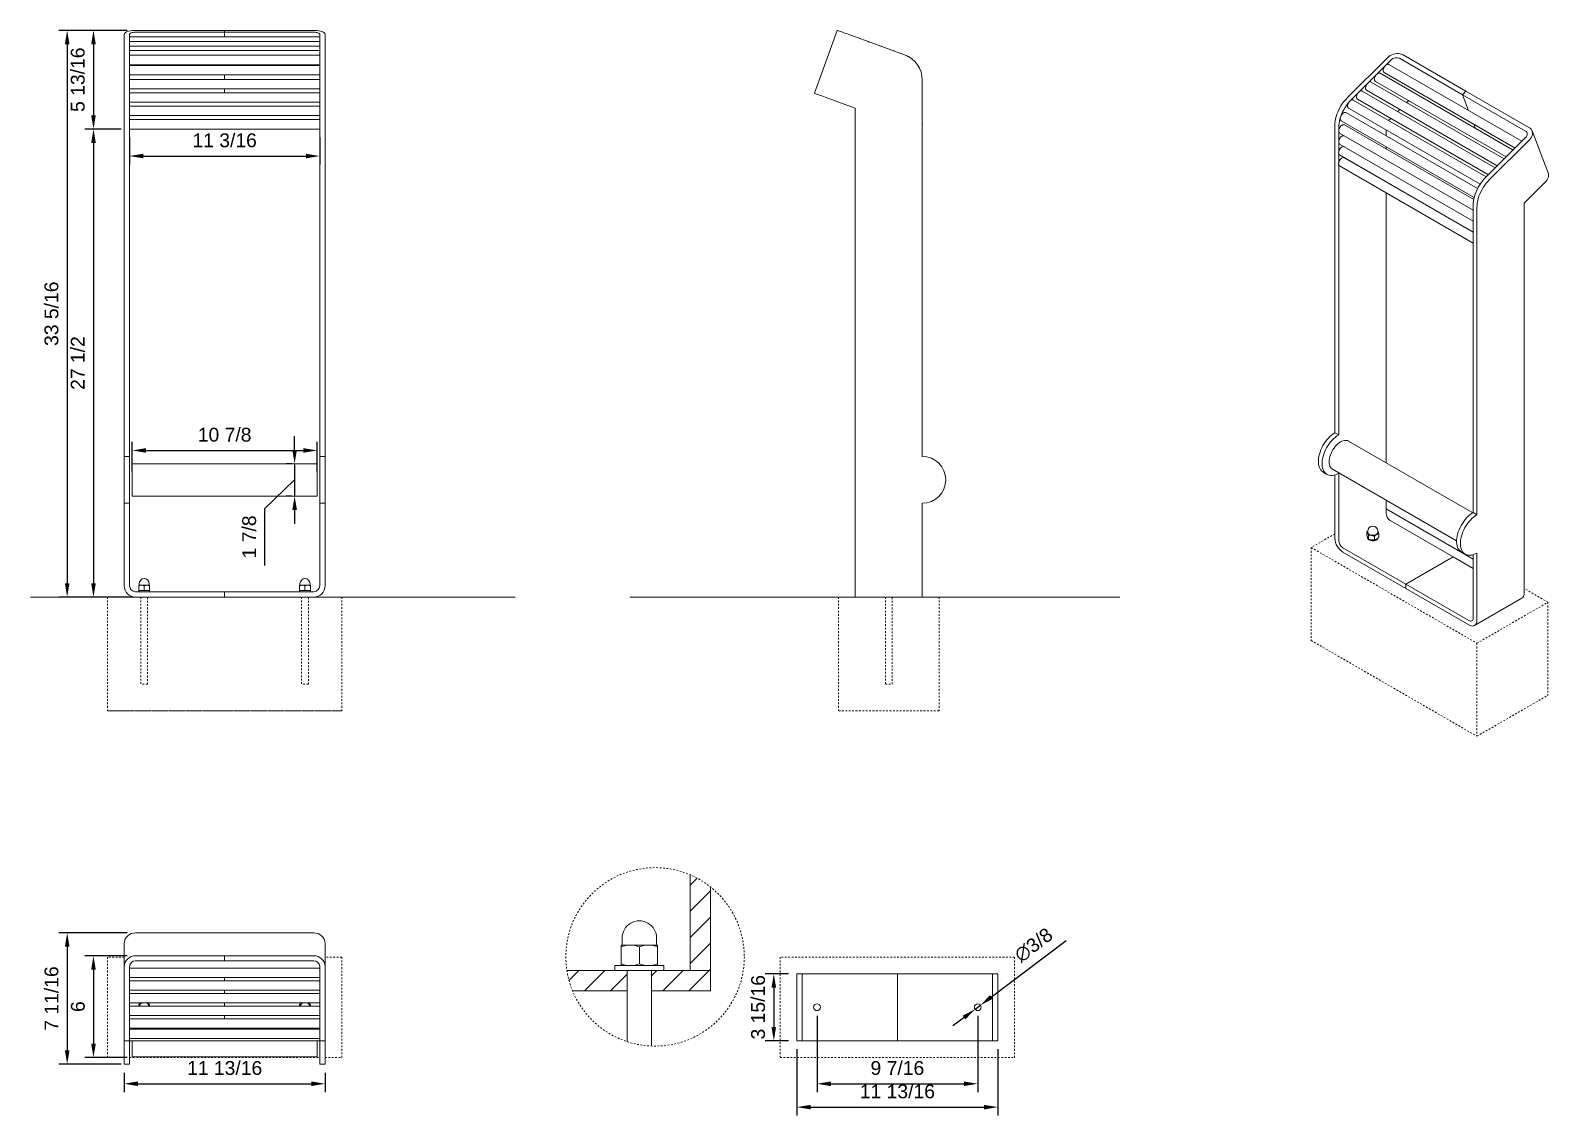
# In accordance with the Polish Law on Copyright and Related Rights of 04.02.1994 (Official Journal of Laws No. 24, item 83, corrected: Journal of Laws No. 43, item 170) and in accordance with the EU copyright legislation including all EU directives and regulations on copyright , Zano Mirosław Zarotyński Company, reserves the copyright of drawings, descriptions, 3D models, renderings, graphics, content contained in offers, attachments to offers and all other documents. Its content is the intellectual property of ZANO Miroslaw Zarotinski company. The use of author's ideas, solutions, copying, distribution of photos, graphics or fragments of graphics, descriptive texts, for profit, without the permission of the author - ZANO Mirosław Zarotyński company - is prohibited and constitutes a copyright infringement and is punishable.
# Model space of a CAD drawing. Header units: inches. Extents: x -0.6 to 88.7, y -1.9 to 61.9.
import ezdxf

# ---------------------------------------------------------------- set-up
doc = ezdxf.new("R2010")
doc.units = ezdxf.units.IN
doc.linetypes.add('HIDDEN', pattern=[1.905, 1.27, -0.635])
for name, color, linetype, lineweight in [('ZANO_R', 7, 'Continuous', 0), ('ZANO_R_przerywana', 250, 'HIDDEN', 0), ('ZANO_W', 1, 'Continuous', 0)]:
    doc.layers.add(name, color=color, linetype=linetype, lineweight=lineweight)
doc.styles.get("Standard").update_dxf_attribs({"font": 'arial.ttf'})
doc.dimstyles.new('amerykanie', dxfattribs={"dimtxt": 50, "dimasz": 50, "dimexe": 0.5, "dimexo": 0.5, "dimgap": 1, "dimtad": 1, "dimdec": 0, "dimzin": 0, "dimlunit": 5, "dimtxsty": 'Standard', "dimcen": 0.09, "dimclrd": 1, "dimclre": 1, "dimclrt": 1, "dimazin": 0, "dimtfac": 1, "dimtdec": 0, "dimtmove": 0, "dimatfit": 3, "dimfxl": 1, "dimtzin": 0, "dimarcsym": 1})

# ---------------------------------------------------------------- blocks, each defined once
blk = doc.blocks.new('*D362')
at = {"layer": 'ZANO_W', "color": 1, "lineweight": -2}
for p, q in [((5.098, 61.906), (2.623, 61.906)), ((3.123, 61.094), (3.123, 56.921)), ((4.743, 56.108), (2.623, 56.108))]:
    blk.add_line(p, q, dxfattribs=at)
at = {"layer": 'ZANO_W', "color": 1}
for points in [[(3.258, 61.094), (2.987, 61.094), (3.123, 61.906)], [(2.987, 56.921), (3.258, 56.921), (3.123, 56.108)]]:
    blk.add_solid(points, dxfattribs=at)
at = {"layer": 'ZANO_W', "color": 1, "insert": (2.202, 59.007), "char_height": 0.8125, "attachment_point": 5, "rotation": 90}
blk.add_mtext('5 13/16', dxfattribs=at)
blk = doc.blocks.new('*D363')
at = {"layer": 'ZANO_W', "color": 1, "lineweight": -2}
for p, q in [((4.743, 56.108), (2.623, 56.108)), ((3.123, 55.296), (3.123, 29.412)), ((5.412, 28.599), (2.623, 28.599))]:
    blk.add_line(p, q, dxfattribs=at)
at = {"layer": 'ZANO_W', "color": 1}
for points in [[(3.258, 55.296), (2.987, 55.296), (3.123, 56.108)], [(2.987, 29.412), (3.258, 29.412), (3.123, 28.599)]]:
    blk.add_solid(points, dxfattribs=at)
at = {"layer": 'ZANO_W', "color": 1, "insert": (2.203, 42.354), "char_height": 0.8125, "attachment_point": 5, "rotation": 90}
blk.add_mtext('27 1/2', dxfattribs=at)
blk = doc.blocks.new('*D364')
at = {"layer": 'ZANO_W', "color": 1, "lineweight": -2}
for p, q in [((5.098, 61.906), (1.077, 61.906)), ((1.577, 61.094), (1.577, 29.412)), ((5.019, 28.599), (1.077, 28.599))]:
    blk.add_line(p, q, dxfattribs=at)
at = {"layer": 'ZANO_W', "color": 1}
for points in [[(1.712, 61.094), (1.441, 61.094), (1.577, 61.906)], [(1.441, 29.412), (1.712, 29.412), (1.577, 28.599)]]:
    blk.add_solid(points, dxfattribs=at)
at = {"layer": 'ZANO_W', "color": 1, "insert": (0.656, 45.253), "char_height": 0.8125, "attachment_point": 5, "rotation": 90}
blk.add_mtext('33 5/16', dxfattribs=at)
blk = doc.blocks.new('*D365')
at = {"layer": 'ZANO_W', "color": 1, "lineweight": -2}
for p, q in [((5.098, 7.518), (2.623, 7.518)), ((3.123, 6.706), (3.123, 2.353)), ((5.098, 1.54), (2.623, 1.54))]:
    blk.add_line(p, q, dxfattribs=at)
at = {"layer": 'ZANO_W', "color": 1}
for points in [[(3.258, 6.706), (2.987, 6.706), (3.123, 7.518)], [(2.987, 2.353), (3.258, 2.353), (3.123, 1.54)]]:
    blk.add_solid(points, dxfattribs=at)
at = {"layer": 'ZANO_W', "color": 1, "insert": (2.208, 4.529), "char_height": 0.812, "attachment_point": 5, "rotation": 90}
blk.add_mtext('6', dxfattribs=at)
blk = doc.blocks.new('*D366')
at = {"layer": 'ZANO_W', "color": 1, "lineweight": -2}
for p, q in [((5.098, 8.865), (1.077, 8.865)), ((1.577, 8.052), (1.577, 1.959)), ((4.743, 1.146), (1.077, 1.146))]:
    blk.add_line(p, q, dxfattribs=at)
at = {"layer": 'ZANO_W', "color": 1}
for points in [[(1.712, 8.052), (1.441, 8.052), (1.577, 8.865)], [(1.441, 1.959), (1.712, 1.959), (1.577, 1.146)]]:
    blk.add_solid(points, dxfattribs=at)
at = {"layer": 'ZANO_W', "color": 1, "insert": (0.657, 5.006), "char_height": 0.8125, "attachment_point": 5, "rotation": 90}
blk.add_mtext('7 11/16', dxfattribs=at)
blk = doc.blocks.new('*D367')
at = {"layer": 'ZANO_W', "color": 1, "lineweight": -2}
for p, q in [((4.928, 0.646), (4.928, -0.504)), ((16.737, 0.646), (16.737, -0.504)), ((5.741, -0.004), (15.924, -0.004))]:
    blk.add_line(p, q, dxfattribs=at)
at = {"layer": 'ZANO_W', "color": 1}
for points in [[(5.741, 0.132), (5.741, -0.139), (4.928, -0.004)], [(15.924, -0.139), (15.924, 0.132), (16.737, -0.004)]]:
    blk.add_solid(points, dxfattribs=at)
at = {"layer": 'ZANO_W', "color": 1, "insert": (10.833, 0.917), "char_height": 0.8125, "attachment_point": 5}
blk.add_mtext('11 13/16', dxfattribs=at)
blk = doc.blocks.new('*D368')
at = {"layer": 'ZANO_W', "color": 1, "lineweight": -2}
for p, q in [((45.653, 3.992), (45.653, -0.504)), ((55.1, 3.992), (55.1, -0.504)), ((46.466, -0.004), (54.287, -0.004))]:
    blk.add_line(p, q, dxfattribs=at)
at = {"layer": 'ZANO_W', "color": 1}
for points in [[(46.466, 0.132), (46.466, -0.139), (45.653, -0.004)], [(54.287, -0.139), (54.287, 0.132), (55.1, -0.004)]]:
    blk.add_solid(points, dxfattribs=at)
at = {"layer": 'ZANO_W', "color": 1, "insert": (50.377, 0.917), "char_height": 0.8125, "attachment_point": 5}
blk.add_mtext('9 7/16', dxfattribs=at)
blk = doc.blocks.new('*D369')
at = {"layer": 'ZANO_W', "color": 1, "lineweight": -2}
for p, q in [((44.472, 2.024), (44.472, -1.877)), ((56.281, 2.024), (56.281, -1.877)), ((45.285, -1.377), (55.468, -1.377))]:
    blk.add_line(p, q, dxfattribs=at)
at = {"layer": 'ZANO_W', "color": 1}
for points in [[(45.285, -1.241), (45.285, -1.512), (44.472, -1.377)], [(55.468, -1.512), (55.468, -1.241), (56.281, -1.377)]]:
    blk.add_solid(points, dxfattribs=at)
at = {"layer": 'ZANO_W', "color": 1, "insert": (50.377, -0.456), "char_height": 0.8125, "attachment_point": 5}
blk.add_mtext('11 13/16', dxfattribs=at)
blk = doc.blocks.new('*D370')
at = {"layer": 'ZANO_W', "color": 1, "lineweight": -2}
for p, q in [((43.972, 6.46), (42.613, 6.46)), ((43.113, 5.648), (43.113, 3.337)), ((43.972, 2.524), (42.613, 2.524))]:
    blk.add_line(p, q, dxfattribs=at)
at = {"layer": 'ZANO_W', "color": 1}
for points in [[(43.248, 5.648), (42.978, 5.648), (43.113, 6.46)], [(42.978, 3.337), (43.248, 3.337), (43.113, 2.524)]]:
    blk.add_solid(points, dxfattribs=at)
at = {"layer": 'ZANO_W', "color": 1, "insert": (42.193, 4.492), "char_height": 0.8125, "attachment_point": 5, "rotation": 90}
blk.add_mtext('3 15/16', dxfattribs=at)
blk = doc.blocks.new('*D371')
at = {"layer": 'ZANO_W', "color": 1, "lineweight": -2}
for p, q in [((55.906, 5.1), (60.298, 8.41)), ((54.943, 4.374), (55.257, 4.611)), ((54.294, 3.885), (53.645, 3.396))]:
    blk.add_line(p, q, dxfattribs=at)
at = {"layer": 'ZANO_W', "color": 1}
for points in [[(55.824, 5.208), (55.987, 4.992), (55.257, 4.611)], [(54.375, 3.777), (54.212, 3.993), (54.943, 4.374)]]:
    blk.add_solid(points, dxfattribs=at)
at = {"layer": 'ZANO_W', "color": 1, "insert": (58.39, 8.146), "char_height": 0.8125, "attachment_point": 5, "rotation": 37.00402}
blk.add_mtext('∅3/8', dxfattribs=at)
blk = doc.blocks.new('*D372')
at = {"layer": 'ZANO_W', "color": 1, "lineweight": -2}
for p, q in [((5.243, 55.608), (5.243, 54.02)), ((16.422, 55.608), (16.422, 54.02)), ((6.056, 54.52), (15.61, 54.52))]:
    blk.add_line(p, q, dxfattribs=at)
at = {"layer": 'ZANO_W', "color": 1}
for points in [[(6.056, 54.656), (6.056, 54.385), (5.243, 54.52)], [(15.61, 54.385), (15.61, 54.656), (16.422, 54.52)]]:
    blk.add_solid(points, dxfattribs=at)
at = {"layer": 'ZANO_W', "color": 1, "insert": (10.833, 55.441), "char_height": 0.8125, "attachment_point": 5}
blk.add_mtext('11 3/16', dxfattribs=at)
blk = doc.blocks.new('*D373')
at = {"layer": 'ZANO_W', "color": 1, "lineweight": -2}
for p, q in [((5.401, 35.988), (5.401, 37.718)), ((16.265, 35.988), (16.265, 37.718)), ((6.213, 37.218), (15.452, 37.218))]:
    blk.add_line(p, q, dxfattribs=at)
at = {"layer": 'ZANO_W', "color": 1}
for points in [[(6.213, 37.353), (6.213, 37.083), (5.401, 37.218)], [(15.452, 37.083), (15.452, 37.353), (16.265, 37.218)]]:
    blk.add_solid(points, dxfattribs=at)
at = {"layer": 'ZANO_W', "color": 1, "insert": (10.833, 38.138), "char_height": 0.8125, "attachment_point": 5}
blk.add_mtext('10 7/8', dxfattribs=at)
blk = doc.blocks.new('*D374')
at = {"layer": 'ZANO_W', "color": 1, "lineweight": -2}
for p, q in [((14.946, 37.251), (14.946, 38.063)), ((14.766, 36.438), (14.446, 36.438)), ((14.946, 36.438), (14.946, 34.537)), ((13.2, 33.811), (14.946, 35.488)), ((14.766, 34.537), (14.446, 34.537)), ((13.2, 30.46), (13.2, 33.811)), ((14.946, 33.724), (14.946, 32.912))]:
    blk.add_line(p, q, dxfattribs=at)
at = {"layer": 'ZANO_W', "color": 1}
for points in [[(14.811, 37.251), (15.082, 37.251), (14.946, 36.438)], [(15.082, 33.724), (14.811, 33.724), (14.946, 34.537)]]:
    blk.add_solid(points, dxfattribs=at)
at = {"layer": 'ZANO_W', "color": 1, "insert": (12.279, 32.136), "char_height": 0.8125, "attachment_point": 5, "rotation": 90}
blk.add_mtext('1 7/8', dxfattribs=at)

msp = doc.modelspace()

# ---------------------------------------------------------------- linework, layer by layer
at = {"layer": 'ZANO_R'}
for p, q in [((4.92845, 61.67749), (4.92845, 60.4657)), ((5.24334, 61.67749), (5.24334, 61.24507)), ((5.5976, 61.90635), (10.83271, 61.90635)), ((5.5976, 61.79865), (10.83271, 61.79865)), ((10.83271, 61.90635), (10.83271, 61.79865)), ((16.06781, 61.90635), (10.83271, 61.90635)), ((10.83271, 61.79865), (10.83271, 61.52072)), ((16.06781, 61.79865), (10.83271, 61.79865)), ((16.42207, 61.67749), (16.42207, 61.24507)), ((16.73696, 61.67749), (16.73696, 60.4657)), ((46.84684, 61.90635), (45.50058, 58.20756)), ((47.47563, 61.67749), (50.805, 60.4657)), ((16.42207, 61.52072), (5.24334, 61.52072)), ((16.42207, 61.25299), (5.24334, 61.25299)), ((5.24334, 61.22464), (5.24334, 61.24507)), ((5.24334, 61.22464), (5.24334, 60.98003)), ((16.42207, 60.98527), (5.24334, 60.98527)), ((5.24334, 60.95282), (5.24334, 60.98003)), ((5.24334, 60.95118), (5.24334, 60.71399)), ((16.42207, 60.71755), (5.24334, 60.71755)), ((5.24334, 60.67872), (5.24334, 60.71399)), ((16.42207, 61.22464), (16.42207, 61.24507)), ((16.42207, 61.22464), (16.42207, 60.98003)), ((16.42207, 60.95282), (16.42207, 60.98003)), ((16.42207, 60.95118), (16.42207, 60.71399)), ((16.42207, 60.67872), (16.42207, 60.71399)), ((4.92845, 58.98618), (4.92845, 60.4657)), ((5.24334, 60.67872), (5.24334, 60.4657)), ((5.24334, 60.4657), (5.24334, 60.43337)), ((16.42207, 60.43974), (5.24334, 60.43974)), ((5.24334, 60.37957), (5.24334, 60.43421)), ((5.24334, 60.37957), (5.24334, 59.72445)), ((5.24334, 59.88868), (16.42207, 59.88868)), ((16.42207, 59.84162), (5.24334, 59.84162)), ((10.83271, 59.88868), (10.83271, 59.84162)), ((16.42207, 60.67872), (16.42207, 60.4657)), ((16.42207, 60.4657), (16.42207, 60.43337)), ((16.42207, 60.37957), (16.42207, 60.43421)), ((16.42207, 60.37957), (16.42207, 59.72445)), ((16.73696, 58.98618), (16.73696, 60.4657)), ((79.18178, 60.30155), (76.82756, 57.95301)), ((79.40445, 60.17301), (78.56436, 59.33494)), ((87.08878, 55.39011), (79.27199, 59.90265)), ((79.89033, 60.26322), (83.59211, 58.12623)), ((80.09957, 60.47195), (83.80135, 58.33496)), ((4.92845, 58.98618), (4.92845, 36.86522)), ((5.24334, 59.65048), (5.24334, 59.72445)), ((5.24334, 59.65048), (5.24334, 58.98618)), ((5.24334, 59.29056), (16.42207, 59.29056)), ((16.42207, 59.02111), (5.24334, 59.02111)), ((5.24334, 58.98618), (5.24334, 57.98821)), ((10.83271, 59.29056), (10.83271, 59.02111)), ((16.42207, 59.65048), (16.42207, 59.72445)), ((16.42207, 59.65048), (16.42207, 58.98618)), ((16.42207, 58.98618), (16.42207, 57.98821)), ((16.73696, 58.98618), (16.73696, 36.86522)), ((51.84097, 58.98618), (51.84097, 36.86522)), ((78.52467, 59.29535), (78.04945, 58.82128)), ((78.473, 58.9046), (86.16216, 54.46574)), ((86.56619, 54.86879), (78.74851, 59.38185)), ((78.99648, 59.4254), (86.68475, 54.98706)), ((5.24334, 58.47005), (16.42207, 58.47005)), ((16.42207, 58.23388), (5.24334, 58.23388)), ((10.83271, 58.47005), (10.83271, 58.23388)), ((77.46407, 58.23731), (77.05022, 57.82446)), ((77.99341, 58.76537), (77.53261, 58.30568)), ((85.52103, 53.82615), (77.70155, 58.34023)), ((77.94952, 58.38379), (85.63958, 53.94441)), ((86.04361, 54.34747), (78.22503, 58.86104)), ((83.80135, 58.33496), (83.59211, 58.12623)), ((87.29389, 55.98924), (83.59211, 58.12623)), ((83.59211, 58.12623), (83.94766, 57.20345)), ((87.50313, 56.19796), (83.80135, 58.33496)), ((5.24334, 57.9337), (5.24334, 57.98821)), ((5.24334, 57.92848), (5.24334, 57.21328)), ((5.24334, 57.68282), (16.42207, 57.68282)), ((16.42207, 57.44665), (5.24334, 57.44665)), ((5.24334, 57.12895), (5.24334, 57.21328)), ((5.24334, 57.12895), (5.24334, 56.43545)), ((16.42207, 57.9337), (16.42207, 57.98821)), ((16.42207, 57.92848), (16.42207, 57.21328)), ((16.42207, 57.12895), (16.42207, 57.21328)), ((16.42207, 57.12895), (16.42207, 56.43545)), ((47.9048, 57.3325), (46.12938, 57.9787)), ((47.9048, 29.26841), (47.9048, 57.3325)), ((51.84149, 57.9337), (51.84097, 57.98821)), ((76.89641, 57.3304), (84.63272, 52.86431)), ((84.9887, 53.29511), (77.17192, 57.80764)), ((77.42604, 57.86298), (85.117, 53.42309)), ((79.78827, 57.13559), (79.90683, 57.25386)), ((80.31086, 57.65692), (80.35639, 57.70234)), ((5.24334, 56.89558), (16.42207, 56.89558)), ((16.42207, 56.65941), (5.24334, 56.65941)), ((5.24334, 56.33231), (5.24334, 56.43545)), ((5.24334, 56.33231), (5.24334, 36.86522)), ((16.42207, 56.33231), (16.42207, 56.43545)), ((16.42207, 56.33231), (16.42207, 36.86522)), ((76.09502, 56.32203), (76.09502, 38.25937)), ((76.46934, 56.59546), (84.2831, 52.08468)), ((84.25486, 51.95809), (76.65027, 56.34813)), ((84.48219, 52.60604), (76.74485, 57.07271)), ((79.25595, 56.60456), (79.38424, 56.73254)), ((84.26295, 56.38513), (84.35547, 56.14502)), ((5.24334, 56.10835), (16.42207, 56.10835)), ((76.31768, 56.19349), (76.31768, 55.37861)), ((76.37476, 55.87088), (84.22224, 51.34063)), ((84.22224, 51.33279), (76.64912, 55.70466)), ((79.10098, 55.71255), (79.10098, 56.05772)), ((87.309, 55.60981), (84.95478, 53.26126)), ((87.53166, 55.48126), (85.17744, 53.13272)), ((88.63485, 53.52433), (87.68291, 55.995)), ((76.31768, 55.32984), (76.31768, 54.74585)), ((76.31768, 54.67699), (76.31768, 54.11072)), ((76.37246, 54.58394), (84.22224, 50.05236)), ((76.37361, 55.22741), (84.22224, 50.6965)), ((84.22224, 50.68866), (76.64797, 55.06119)), ((79.10098, 54.93337), (79.10098, 55.07625)), ((76.31768, 54.0265), (76.31768, 38.13083)), ((76.37132, 53.94047), (84.22224, 49.40823)), ((84.22224, 50.04453), (76.64683, 54.41772)), ((79.10098, 54.28923), (79.10098, 54.29707)), ((79.10098, 53.6451), (79.10098, 53.65294)), ((79.10098, 53.00097), (79.10098, 53.00881)), ((87.22819, 51.75821), (88.48361, 53.01059)), ((79.10098, 36.49676), (79.10098, 52.36467)), ((84.22224, 51.63029), (84.22224, 33.56763)), ((84.4449, 51.50175), (84.4449, 33.43909)), ((87.22819, 28.84274), (87.22819, 51.75821)), ((84.22187, 50.77069), (84.22224, 50.81541)), ((76.09502, 38.25937), (76.31768, 38.13083)), ((84.19887, 33.55381), (76.90427, 37.7649)), ((4.92845, 36.86522), (4.92845, 34.1099)), ((4.92845, 36.86522), (5.24334, 36.86522)), ((5.24334, 36.86522), (5.24334, 34.1099)), ((16.42207, 36.86522), (16.42207, 34.1099)), ((16.73696, 36.86522), (16.42207, 36.86522)), ((16.73696, 36.86522), (16.73696, 34.1099)), ((16.26462, 36.43815), (5.40079, 36.43815)), ((5.40079, 36.43815), (5.40079, 34.53698)), ((16.26462, 36.43815), (16.26462, 34.53698)), ((75.40625, 35.94133), (75.62891, 35.81279)), ((75.95376, 36.11839), (83.24836, 31.90731)), ((76.09502, 35.78224), (76.09502, 32.05626)), ((76.31768, 35.881), (76.31768, 31.92772)), ((5.24334, 34.1099), (4.92845, 34.1099)), ((4.92845, 34.1099), (4.92845, 29.26841)), ((5.24334, 34.1099), (5.24334, 29.26841)), ((5.40079, 34.53698), (16.26462, 34.53698)), ((16.42207, 34.1099), (16.73696, 34.1099)), ((16.42207, 34.1099), (16.42207, 29.26841)), ((16.73696, 34.1099), (16.73696, 29.26841)), ((51.84097, 34.1099), (51.84097, 29.26841)), ((79.10098, 33.53448), (79.10098, 34.30154)), ((84.22224, 30.83503), (79.10098, 33.79148)), ((79.35147, 33.10061), (83.05325, 30.96362)), ((84.4449, 33.43909), (84.22224, 33.56763)), ((77.97044, 32.42826), (77.97044, 32.21707)), ((78.02644, 32.47725), (78.02644, 32.40493)), ((78.06454, 32.22551), (78.06454, 32.01431)), ((78.41576, 32.17118), (78.41576, 31.95999)), ((78.61687, 32.40493), (78.61687, 32.47725)), ((78.62582, 32.44395), (78.61687, 32.46016)), ((78.67287, 32.31961), (78.67287, 32.10841)), ((80.26996, 29.35686), (76.56818, 31.49385)), ((80.26996, 29.09973), (76.56818, 31.23672)), ((78.00676, 32.11827), (78.00676, 32.08835)), ((83.53346, 31.24959), (83.75613, 31.12105)), ((83.05325, 30.96362), (80.26996, 29.35686)), ((84.22224, 30.28878), (83.05325, 30.96362)), ((84.22224, 31.09049), (84.22224, 27.36452)), ((84.4449, 31.18925), (84.4449, 27.23598)), ((-0.58709, 28.59926), (27.9159, 28.59926)), ((3.9444, 28.59926), (17.72101, 28.59926)), ((17.72101, 28.59926), (3.9444, 28.59926)), ((10.83271, 28.91415), (5.5976, 28.91415)), ((5.79441, 29.29203), (5.79441, 29.2639)), ((5.79441, 29.29203), (5.95185, 29.29203)), ((5.79441, 29.2639), (5.79441, 29.00526)), ((5.79441, 29.00526), (5.79441, 28.97713)), ((5.79441, 28.97713), (5.79441, 28.91415)), ((5.79441, 28.97713), (6.22954, 28.97713)), ((5.79441, 28.97713), (5.95185, 28.97713)), ((5.81409, 29.39043), (5.81409, 29.30187)), ((5.91249, 28.59926), (6.30428, 28.59926)), ((5.95185, 29.29203), (6.26675, 29.29203)), ((5.95185, 28.97713), (6.26675, 28.97713)), ((6.1093, 29.2639), (6.1093, 29.00526)), ((6.22954, 28.97713), (6.42419, 28.97713)), ((6.26675, 29.29203), (6.42419, 29.29203)), ((6.26675, 28.97713), (6.42419, 28.97713)), ((6.40451, 29.30187), (6.40451, 29.39043)), ((6.42419, 29.29203), (6.42419, 29.2639)), ((6.42419, 29.2639), (6.42419, 29.00526)), ((6.42419, 29.00526), (6.42419, 28.97713)), ((6.42419, 28.91415), (6.42419, 28.97713)), ((10.83271, 28.59926), (10.83271, 28.91415)), ((10.83271, 28.91415), (16.06781, 28.91415)), ((15.24122, 29.29203), (15.24122, 29.2639)), ((15.24122, 29.29203), (15.39867, 29.29203)), ((15.24122, 29.2639), (15.24122, 29.00526)), ((15.24122, 29.00526), (15.24122, 28.97713)), ((15.24122, 28.97713), (15.24122, 28.91415)), ((15.24122, 28.97713), (15.67635, 28.97713)), ((15.24122, 28.97713), (15.39867, 28.97713)), ((15.2609, 29.39043), (15.2609, 29.30187)), ((15.3593, 28.59926), (15.75109, 28.59926)), ((15.39867, 29.29203), (15.71356, 29.29203)), ((15.39867, 28.97713), (15.71356, 28.97713)), ((15.55611, 29.2639), (15.55611, 29.00526)), ((15.67635, 28.97713), (15.87101, 28.97713)), ((15.71356, 29.29203), (15.87101, 29.29203)), ((15.71356, 28.97713), (15.87101, 28.97713)), ((15.85133, 29.30187), (15.85133, 29.39043)), ((15.87101, 29.29203), (15.87101, 29.2639)), ((15.87101, 29.2639), (15.87101, 29.00526)), ((15.87101, 29.00526), (15.87101, 28.97713)), ((15.87101, 28.91415), (15.87101, 28.97713)), ((34.65608, 28.59926), (63.45499, 28.59926)), ((46.92076, 28.59926), (52.82501, 28.59926)), ((52.82501, 28.59926), (46.92076, 28.59926)), ((47.9048, 28.59926), (47.9048, 29.26841)), ((49.67654, 28.59926), (50.06923, 28.59926)), ((49.67654, 28.59926), (50.06923, 28.59926)), ((51.84097, 29.26841), (51.84097, 28.59926)), ((80.26996, 29.09973), (80.26996, 29.35686)), ((80.26996, 29.35686), (83.97174, 27.21986)), ((80.26996, 29.09973), (83.97174, 26.96274)), ((84.30629, 26.92961), (87.08958, 28.53637)), ((38.19661, 12.2793), (38.19661, 6.64767)), ((38.19661, 11.66472), (38.61176, 12.07987)), ((38.19661, 10.13256), (39.39091, 11.32686)), ((39.39091, 11.56874), (39.39091, 6.64767)), ((38.19661, 8.60041), (39.39091, 9.7947)), ((4.92845, 6.88949), (4.92845, 8.23574)), ((10.83271, 8.86453), (5.5976, 8.86453)), ((10.83271, 8.86453), (16.06781, 8.86453)), ((16.73696, 6.88949), (16.73696, 8.23574)), ((34.136, 8.04454), (34.136, 8.14054)), ((34.67343, 8.14054), (34.136, 8.14054)), ((34.136, 8.04454), (34.3993, 8.11419)), ((34.136, 8.04454), (34.136, 7.04225)), ((34.19572, 8.55854), (34.19572, 8.1704)), ((34.3993, 8.11419), (34.67343, 8.14054)), ((35.7483, 8.14054), (34.67343, 8.14054)), ((35.21087, 8.04454), (35.47417, 8.11419)), ((35.21087, 8.04454), (35.21087, 7.04225)), ((35.47417, 8.11419), (35.7483, 8.14054)), ((36.28573, 8.14054), (35.7483, 8.14054)), ((36.22602, 8.1704), (36.22602, 8.55854)), ((36.28573, 8.04454), (36.28573, 8.14054)), ((36.28573, 8.04454), (36.28573, 7.04225)), ((38.19661, 7.06825), (39.39091, 8.26255)), ((5.5976, 7.51828), (10.83271, 7.51828)), ((5.5976, 7.22238), (10.83271, 7.22238)), ((16.06781, 7.51828), (10.83271, 7.51828)), ((10.83271, 7.51828), (10.83271, 7.22238)), ((16.06781, 7.22238), (10.83271, 7.22238)), ((4.92845, 6.88949), (4.92845, 3.56011)), ((5.24334, 6.88949), (5.24334, 5.70142)), ((16.42207, 6.78288), (5.24334, 6.78288)), ((16.42207, 6.88949), (16.42207, 5.70142)), ((16.73696, 6.88949), (16.73696, 3.56011)), ((30.94646, 6.65035), (34.49429, 6.64767)), ((31.07009, 6.07036), (31.64995, 6.65022)), ((31.98526, 5.45337), (33.18073, 6.64885)), ((33.51742, 5.45337), (34.49429, 6.43024)), ((33.77771, 6.94625), (33.77771, 6.64767)), ((36.64402, 6.94625), (33.77771, 6.94625)), ((36.64402, 6.64767), (33.77771, 6.64767)), ((34.136, 6.94625), (34.136, 7.04225)), ((34.49429, 5.45337), (34.49429, 6.64767)), ((34.49429, 6.64767), (34.49429, 2.4666)), ((34.94756, 6.97259), (34.67343, 6.94625)), ((35.21087, 7.04225), (34.94756, 6.97259)), ((36.02243, 6.97259), (35.7483, 6.94625)), ((35.92744, 5.45337), (35.92744, 6.64767)), ((35.92744, 6.64767), (39.39091, 6.64767)), ((35.92744, 6.64767), (35.92744, 2.20809)), ((35.92744, 6.33124), (36.24387, 6.64767)), ((36.28573, 7.04225), (36.02243, 6.97259)), ((36.28573, 6.94625), (36.28573, 7.04225)), ((36.58173, 5.45337), (37.77603, 6.64767)), ((36.64402, 6.64767), (36.64402, 6.94625)), ((38.11389, 5.45337), (39.30819, 6.64767)), ((39.39091, 6.64767), (38.19661, 6.64767)), ((39.30819, 6.64767), (39.39091, 6.73039)), ((44.47225, 6.46032), (44.78714, 6.46032)), ((44.47225, 6.46032), (44.47225, 2.52415)), ((44.78714, 6.46032), (44.78714, 2.52415)), ((45.1414, 6.46032), (44.78714, 6.46032)), ((45.1414, 6.46032), (50.3765, 6.46032)), ((50.3765, 6.46032), (50.3765, 2.52415)), ((55.61161, 6.46032), (50.3765, 6.46032)), ((55.61161, 6.46032), (55.96587, 6.46032)), ((55.96587, 6.46032), (56.28076, 6.46032)), ((55.96587, 2.52415), (55.96587, 6.46032)), ((56.28076, 2.52415), (56.28076, 6.46032)), ((5.24334, 6.23182), (16.42207, 6.23182)), ((16.42207, 6.04257), (5.24334, 6.04257)), ((5.24334, 5.64529), (5.24334, 5.70142)), ((5.24334, 5.64529), (5.24334, 4.97323)), ((5.24334, 5.49151), (16.42207, 5.49151)), ((10.83271, 6.23182), (10.83271, 6.04257)), ((10.83271, 5.49151), (10.83271, 5.30226)), ((16.42207, 5.64529), (16.42207, 5.70142)), ((16.42207, 5.64529), (16.42207, 4.97323)), ((34.49429, 5.45337), (31.25716, 5.45337)), ((39.39091, 5.45337), (35.92744, 5.45337)), ((16.42207, 5.30226), (5.24334, 5.30226)), ((5.24334, 4.89397), (5.24334, 4.97323)), ((5.24334, 4.89397), (5.24334, 4.2423)), ((5.24334, 4.7512), (16.42207, 4.7512)), ((16.42207, 4.56195), (5.24334, 4.56195)), ((5.79441, 4.67403), (5.79441, 4.56195)), ((6.42419, 4.67403), (6.42419, 4.56195)), ((10.83271, 4.7512), (10.83271, 4.56195)), ((15.24122, 4.67403), (15.24122, 4.56195)), ((15.87101, 4.67403), (15.87101, 4.56195)), ((16.42207, 4.89397), (16.42207, 4.97323)), ((16.42207, 4.89397), (16.42207, 4.2423)), ((5.24334, 4.14538), (5.24334, 4.2423)), ((5.24334, 4.14538), (5.24334, 3.56011)), ((5.24334, 4.01088), (16.42207, 4.01088)), ((16.42207, 3.81293), (5.24334, 3.81293)), ((10.83271, 4.01088), (10.83271, 3.81293)), ((16.42207, 4.14538), (16.42207, 4.2423)), ((16.42207, 4.14538), (16.42207, 3.56011)), ((4.92845, 2.52415), (4.92845, 3.56011)), ((5.24334, 3.56011), (5.24334, 3.47845)), ((5.24334, 3.36553), (5.24334, 3.47845)), ((5.24334, 3.36553), (5.24334, 2.70796)), ((5.24334, 3.26186), (16.42207, 3.26186)), ((16.42207, 3.20897), (5.24334, 3.20897)), ((5.24334, 2.67115), (5.24334, 2.70796)), ((5.40079, 3.26186), (5.40079, 3.20897)), ((16.26462, 3.26186), (16.26462, 3.20897)), ((16.42207, 3.56011), (16.42207, 3.47845)), ((16.42207, 3.36553), (16.42207, 3.47845)), ((16.42207, 3.36553), (16.42207, 2.70796)), ((16.42207, 2.67115), (16.42207, 2.70796)), ((16.73696, 2.52415), (16.73696, 3.56011)), ((5.24334, 2.52415), (4.92845, 2.52415)), ((4.92845, 2.52415), (4.92845, 1.14648)), ((5.24334, 2.67115), (5.24334, 2.52415)), ((5.24334, 2.65791), (16.42207, 2.65791)), ((5.24334, 2.52415), (16.42207, 2.52415)), ((5.24334, 2.52252), (5.24334, 2.52415)), ((5.24334, 2.52415), (5.24334, 1.14648)), ((5.24334, 2.52252), (16.42207, 2.52252)), ((5.24334, 2.5209), (5.24334, 2.52252)), ((5.24334, 2.5209), (16.42207, 2.5209)), ((5.24334, 2.51927), (5.24334, 2.5209)), ((5.24334, 2.51927), (16.42207, 2.51927)), ((5.40079, 2.52252), (5.40079, 1.57356)), ((16.26462, 2.52252), (16.26462, 1.57356)), ((16.42207, 2.67115), (16.42207, 2.52415)), ((16.42207, 2.52252), (16.42207, 2.52415)), ((16.42207, 2.52415), (16.73696, 2.52415)), ((16.42207, 2.52415), (16.42207, 1.14648)), ((16.42207, 2.5209), (16.42207, 2.52252)), ((16.42207, 2.51927), (16.42207, 2.5209)), ((16.73696, 2.52415), (16.73696, 1.14648)), ((44.78714, 2.52415), (44.47225, 2.52415)), ((44.78714, 2.52415), (45.1414, 2.52415)), ((50.3765, 2.52415), (45.1414, 2.52415)), ((50.3765, 2.52415), (55.61161, 2.52415)), ((55.96587, 2.52415), (55.61161, 2.52415)), ((56.28076, 2.52415), (55.96587, 2.52415)), ((3.9444, 1.5401), (4.92845, 1.5401)), ((4.92845, 1.14648), (5.24334, 1.14648)), ((5.40079, 1.57356), (16.26462, 1.57356)), ((16.42207, 1.14648), (16.73696, 1.14648))]:
    msp.add_line(p, q, dxfattribs=at)
at = {"layer": 'ZANO_R', "flags": 128}
for points in [[(5.5976, 61.90635), (5.49292, 61.90353), (5.39082, 61.89515), (5.29381, 61.88141), (5.20428, 61.86264), (5.12444, 61.83932), (5.05625, 61.81201), (5.00138, 61.78139), (4.9612, 61.74821), (4.93669, 61.71329), (4.92845, 61.67749)], [(5.5976, 61.79865), (5.52849, 61.79632), (5.46203, 61.78943), (5.40078, 61.77823), (5.3471, 61.76316), (5.30305, 61.7448), (5.27031, 61.72386), (5.25015, 61.70113), (5.24334, 61.67749)], [(16.06781, 61.90635), (16.17249, 61.90353), (16.27459, 61.89515), (16.3716, 61.88141), (16.46113, 61.86264), (16.54097, 61.83932), (16.60917, 61.81201), (16.66403, 61.78139), (16.70421, 61.74821), (16.72872, 61.71329), (16.73696, 61.67749)], [(16.06781, 61.79865), (16.13693, 61.79632), (16.20338, 61.78943), (16.26463, 61.77823), (16.31831, 61.76316), (16.36237, 61.7448), (16.3951, 61.72386), (16.41526, 61.70113), (16.42207, 61.67749)], [(46.84684, 61.90635), (46.85458, 61.90353), (46.87761, 61.89515), (46.91537, 61.88141), (46.96692, 61.86264), (47.031, 61.83932), (47.10603, 61.81201), (47.19016, 61.78139), (47.28132, 61.74821), (47.37726, 61.71329), (47.47563, 61.67749)], [(48.71982, 61.22464), (48.68317, 61.23953), (48.6637, 61.24507)], [(49.47114, 60.95118), (49.42348, 60.9718), (49.39189, 60.98003)], [(50.21973, 60.67872), (50.16379, 60.70408), (50.12281, 60.71399)], [(78.94019, 59.53188), (78.94117, 59.58282), (78.95184, 59.63783), (78.97166, 59.69415), (78.99962, 59.74896), (79.03434, 59.79952), (79.07407, 59.84328), (79.11681, 59.87805), (79.16043, 59.90209), (79.20273, 59.91419), (79.2416, 59.91375), (79.27199, 59.90265)], [(80.09957, 60.47195), (80.02007, 60.50922), (79.93159, 60.53465), (79.8363, 60.54761), (79.73654, 60.54779), (79.63477, 60.53518), (79.53349, 60.51009), (79.43521, 60.47315), (79.34234, 60.42524), (79.25716, 60.36757), (79.18178, 60.30155)], [(78.41671, 59.01107), (78.41769, 59.06201), (78.42836, 59.11702), (78.44818, 59.17334), (78.47614, 59.22816), (78.51086, 59.27871), (78.55059, 59.32247), (78.59333, 59.35724), (78.63695, 59.38128), (78.67925, 59.39338), (78.71812, 59.39294), (78.74851, 59.38185)], [(46.12938, 57.9787), (46.03101, 58.0145), (45.93507, 58.04942), (45.84391, 58.0826), (45.75978, 58.11322), (45.68475, 58.14053), (45.62067, 58.16385), (45.56912, 58.18261), (45.53136, 58.19636), (45.50833, 58.20474), (45.50058, 58.20756)], [(77.36975, 57.96946), (77.37074, 58.0204), (77.3814, 58.07541), (77.40122, 58.13173), (77.42918, 58.18654), (77.4639, 58.2371), (77.50363, 58.28086), (77.54637, 58.31563), (77.58999, 58.33967), (77.63229, 58.35177), (77.67116, 58.35133), (77.70155, 58.34023)], [(77.89323, 58.49027), (77.89421, 58.5412), (77.90488, 58.59621), (77.9247, 58.65254), (77.95266, 58.70735), (77.98738, 58.7579), (78.02711, 58.80166), (78.06985, 58.83643), (78.11347, 58.86047), (78.15577, 58.87258), (78.19464, 58.87213), (78.22503, 58.86104)], [(76.09502, 56.32203), (76.09993, 56.44551), (76.11463, 56.57358), (76.13897, 56.70509), (76.17276, 56.8389), (76.21569, 56.97381), (76.26737, 57.10865), (76.32736, 57.24222), (76.39513, 57.37333), (76.47007, 57.50084), (76.55153, 57.62362), (76.63879, 57.74059), (76.73107, 57.85071), (76.82756, 57.95301)], [(77.05022, 57.82446), (76.95373, 57.72217), (76.86145, 57.61205), (76.77419, 57.49508), (76.69273, 57.3723), (76.61779, 57.24479), (76.55003, 57.11368), (76.49004, 56.98011), (76.43835, 56.84527), (76.39543, 56.71036), (76.36164, 56.57655), (76.33729, 56.44504), (76.3226, 56.31697), (76.31768, 56.19349)], [(76.84011, 57.43687), (76.8411, 57.48781), (76.85177, 57.54282), (76.87158, 57.59914), (76.89955, 57.65395), (76.93426, 57.70451), (76.97399, 57.74827), (77.01673, 57.78304), (77.06035, 57.80708), (77.10265, 57.81918), (77.14152, 57.81874), (77.17192, 57.80764)], [(80.35639, 57.70234), (80.40712, 57.74537), (80.44177, 57.76805)], [(76.31846, 55.97736), (76.31945, 56.0283), (76.33012, 56.08331), (76.34993, 56.13963), (76.3779, 56.19444), (76.41262, 56.245), (76.45234, 56.28876), (76.49509, 56.32353), (76.5387, 56.34757), (76.58101, 56.35967), (76.61988, 56.35923), (76.65027, 56.34813)], [(76.41305, 56.70194), (76.41404, 56.75288), (76.4247, 56.80789), (76.44452, 56.86421), (76.47248, 56.91902), (76.5072, 56.96958), (76.54693, 57.01334), (76.58967, 57.04811), (76.63329, 57.07215), (76.67559, 57.08425), (76.71446, 57.08381), (76.74485, 57.07271)], [(76.31732, 55.33389), (76.3183, 55.38483), (76.32897, 55.43984), (76.34879, 55.49616), (76.37675, 55.55097), (76.41147, 55.60153), (76.4512, 55.64529), (76.49394, 55.68006), (76.53756, 55.7041), (76.57986, 55.7162), (76.61873, 55.71576), (76.64912, 55.70466)], [(87.29389, 55.98924), (87.33824, 55.95651), (87.37184, 55.91602), (87.39339, 55.86932), (87.40208, 55.8182), (87.39756, 55.76464), (87.38001, 55.71068), (87.35011, 55.6584), (87.309, 55.60981)], [(87.50313, 56.19796), (87.57167, 56.14977), (87.62758, 56.09185), (87.66948, 56.02561), (87.69633, 55.9527), (87.70748, 55.87491), (87.70264, 55.79414), (87.68195, 55.7124), (87.6459, 55.6317), (87.59539, 55.55401), (87.53166, 55.48126)], [(76.31617, 54.69042), (76.31716, 54.74136), (76.32782, 54.79636), (76.34764, 54.85269), (76.37561, 54.9075), (76.41032, 54.95806), (76.45005, 55.00182), (76.49279, 55.03659), (76.53641, 55.06063), (76.57871, 55.07273), (76.61758, 55.07229), (76.64797, 55.06119)], [(86.42922, 54.73215), (86.45514, 54.75927), (86.46891, 54.77174)], [(76.31502, 54.04695), (76.31601, 54.09789), (76.32668, 54.1529), (76.34649, 54.20922), (76.37446, 54.26403), (76.40918, 54.31459), (76.4489, 54.35835), (76.49164, 54.39312), (76.53526, 54.41716), (76.57756, 54.42926), (76.61643, 54.42882), (76.64683, 54.41772)], [(85.36863, 53.67411), (85.40818, 53.71766), (85.43716, 53.74248)], [(85.89796, 54.20217), (85.93166, 54.23846), (85.954, 54.25807)], [(84.95478, 53.26126), (84.85828, 53.15896), (84.766, 53.04885), (84.67875, 52.93188), (84.59729, 52.8091), (84.52235, 52.68159), (84.45458, 52.55047), (84.39459, 52.41691), (84.3429, 52.28207), (84.29998, 52.14715), (84.26619, 52.01335), (84.24185, 51.88183), (84.22715, 51.75377), (84.22224, 51.63029)], [(84.4449, 51.50175), (84.44981, 51.62523), (84.46451, 51.75329), (84.48886, 51.88481), (84.52264, 52.01861), (84.56557, 52.15353), (84.61725, 52.28837), (84.67724, 52.42193), (84.74501, 52.55305), (84.81995, 52.68056), (84.90141, 52.80334), (84.98867, 52.92031), (85.08095, 53.03042), (85.17744, 53.13272)], [(88.48361, 53.01059), (88.54733, 53.08334), (88.59784, 53.16103), (88.63389, 53.24173), (88.65458, 53.32347), (88.65942, 53.40424), (88.64827, 53.48203), (88.63485, 53.52433)], [(76.09502, 38.25937), (75.99647, 38.1967), (75.89892, 38.12314), (75.80339, 38.03943), (75.71086, 37.94643), (75.62226, 37.8451), (75.53852, 37.73648), (75.46048, 37.62168), (75.38896, 37.50188), (75.32468, 37.37831), (75.26831, 37.25224), (75.22042, 37.12496), (75.18151, 36.99778), (75.15196, 36.872), (75.1321, 36.74891), (75.12212, 36.62978), (75.12212, 36.51583), (75.1321, 36.40823), (75.15196, 36.30808), (75.18151, 36.2164), (75.22042, 36.13415), (75.26831, 36.06216), (75.32468, 36.00118), (75.38896, 35.95182), (75.40625, 35.94133)], [(76.31768, 38.13083), (76.21913, 38.06816), (76.12159, 37.9946), (76.02606, 37.91089), (75.93352, 37.81789), (75.84493, 37.71656), (75.76118, 37.60794), (75.68315, 37.49314), (75.61162, 37.37334), (75.54735, 37.24977), (75.49097, 37.1237), (75.44308, 36.99642), (75.40417, 36.86924), (75.37463, 36.74346), (75.35476, 36.62037), (75.34478, 36.50124), (75.34478, 36.38729), (75.35476, 36.27969), (75.37463, 36.17953), (75.40417, 36.08786), (75.44308, 36.00561), (75.49097, 35.93362), (75.54735, 35.87264), (75.61162, 35.82328), (75.68315, 35.78606), (75.76118, 35.76136), (75.84493, 35.74943), (75.93352, 35.75039), (76.02606, 35.76423), (76.12159, 35.79082), (76.21913, 35.82987), (76.31768, 35.881)], [(76.90427, 37.7649), (76.87377, 37.78037), (76.80978, 37.8011), (76.74024, 37.80929), (76.66615, 37.80482), (76.58861, 37.78777), (76.50875, 37.75838), (76.42772, 37.71708), (76.34671, 37.66448), (76.2669, 37.60133), (76.18945, 37.52856), (76.1155, 37.44724), (76.04611, 37.35854), (75.98232, 37.26376), (75.92503, 37.16429), (75.8751, 37.06157), (75.83324, 36.9571), (75.80007, 36.8524), (75.77607, 36.74901), (75.76159, 36.64842), (75.75685, 36.55211), (75.76191, 36.46148), (75.77669, 36.37786), (75.80099, 36.30245), (75.83444, 36.23637), (75.87657, 36.18057), (75.92675, 36.13586), (75.95376, 36.11839)], [(84.22224, 33.56763), (84.12368, 33.50496), (84.02614, 33.4314), (83.93061, 33.34768), (83.83807, 33.25469), (83.74948, 33.15336), (83.66573, 33.04474), (83.5877, 32.92994), (83.51618, 32.81014), (83.4519, 32.68657), (83.39553, 32.5605), (83.34764, 32.43322), (83.30872, 32.30604), (83.27918, 32.18026), (83.25932, 32.05717), (83.24934, 31.93804), (83.24934, 31.82409), (83.25932, 31.71648), (83.27918, 31.61633), (83.30872, 31.52466), (83.34764, 31.44241), (83.39553, 31.37042), (83.4519, 31.30944), (83.51618, 31.26008), (83.53346, 31.24959)], [(84.4449, 33.43909), (84.34635, 33.37642), (84.24881, 33.30285), (84.15328, 33.21914), (84.06074, 33.12615), (83.97214, 33.02482), (83.8884, 32.9162), (83.81036, 32.8014), (83.73884, 32.6816), (83.67456, 32.55803), (83.61819, 32.43196), (83.5703, 32.30468), (83.53139, 32.1775), (83.50184, 32.05172), (83.48198, 31.92863), (83.472, 31.8095), (83.472, 31.69555), (83.48198, 31.58794), (83.50184, 31.48779), (83.53139, 31.39612), (83.5703, 31.31387), (83.61819, 31.24188), (83.67456, 31.1809), (83.73884, 31.13154), (83.81036, 31.09432), (83.8884, 31.06962), (83.97214, 31.05769), (84.06074, 31.05865), (84.15328, 31.07249), (84.24881, 31.09908), (84.34635, 31.13813), (84.4449, 31.18925)], [(78.02644, 32.47335), (78.00059, 32.45478), (77.97044, 32.42826)], [(77.97044, 32.42826), (77.99349, 32.39526), (78.01749, 32.34985)], [(78.53736, 32.27237), (78.48595, 32.24852), (78.42685, 32.2316), (78.36284, 32.22241), (78.2969, 32.22138), (78.23211, 32.22855), (78.17152, 32.2436), (78.11794, 32.26582), (78.07389, 32.29416), (78.04143, 32.32731), (78.02207, 32.36371), (78.01671, 32.40167), (78.02562, 32.4394), (78.02644, 32.44127)], [(78.02644, 32.40493), (78.03173, 32.37282), (78.05047, 32.33759), (78.08189, 32.30551), (78.12452, 32.27808), (78.17636, 32.25658), (78.235, 32.24202), (78.29769, 32.23507), (78.36151, 32.23607), (78.42346, 32.24496), (78.48065, 32.26134), (78.5304, 32.28443)], [(78.06454, 32.22551), (78.15058, 32.22886), (78.24015, 32.22131)], [(78.54432, 32.26836), (78.44591, 32.1977), (78.41576, 32.17118)], [(78.67287, 32.31961), (78.57741, 32.28583), (78.54432, 32.26836)], [(78.62582, 32.44395), (78.62247, 32.45103), (78.61687, 32.46136)], [(78.61727, 32.44037), (78.6257, 32.41119), (78.62646, 32.38975)], [(78.67287, 32.31961), (78.64982, 32.38593), (78.62582, 32.44395)], [(78.00676, 32.08835), (78.00815, 32.07131), (78.02182, 32.0328), (78.04952, 31.99689), (78.08994, 31.96526), (78.1412, 31.93938), (78.20089, 31.92047)], [(78.06454, 32.01431), (78.04149, 32.04732), (78.01749, 32.09273)], [(78.20089, 31.92047), (78.26623, 31.9094), (78.33416, 31.90671), (78.40151, 31.91251), (78.46512, 31.92653), (78.52202, 31.94812), (78.56956, 31.97626), (78.6055, 32.00965), (78.62818, 32.04671), (78.63556, 32.07392)], [(78.41576, 31.95999), (78.32973, 31.95663), (78.24015, 31.96418)], [(78.41576, 31.95999), (78.44591, 31.96828), (78.54432, 32.01123)], [(78.54432, 32.01123), (78.57741, 32.03197), (78.67287, 32.10841)], [(5.79441, 29.2639), (5.87154, 29.28431), (5.95185, 29.29203)], [(6.1093, 29.00526), (6.03216, 28.98485), (5.95185, 28.97713)], [(6.1093, 29.2639), (6.18644, 29.28431), (6.26675, 29.29203)], [(6.42419, 29.00526), (6.34706, 28.98485), (6.26675, 28.97713)], [(15.24122, 29.2639), (15.31836, 29.28431), (15.39867, 29.29203)], [(15.55611, 29.00526), (15.47897, 28.98485), (15.39867, 28.97713)], [(15.55611, 29.2639), (15.63325, 29.28431), (15.71356, 29.29203)], [(15.87101, 29.00526), (15.79387, 28.98485), (15.71356, 28.97713)], [(87.08958, 28.53637), (87.08961, 28.53639), (87.13783, 28.57375), (87.17662, 28.62446), (87.20504, 28.68727), (87.22237, 28.76063), (87.22819, 28.84274)], [(84.22224, 27.36452), (84.21742, 27.31087), (84.20317, 27.26483), (84.18002, 27.22818), (84.14887, 27.20233), (84.11091, 27.18827), (84.0676, 27.18654), (84.02061, 27.19721), (83.97174, 27.21986)], [(84.4449, 27.23598), (84.43908, 27.15387), (84.42174, 27.0805), (84.39333, 27.0177), (84.35454, 26.96699), (84.30632, 26.92963), (84.24986, 26.90654), (84.18655, 26.89829), (84.11796, 26.90507), (84.04576, 26.92674), (83.97174, 26.96274)], [(5.92805, 4.7512), (5.86742, 4.71619), (5.79441, 4.67403)], [(6.42419, 4.67403), (6.34706, 4.71857), (6.29055, 4.7512)], [(15.37487, 4.7512), (15.31423, 4.71619), (15.24122, 4.67403)], [(15.87101, 4.67403), (15.79387, 4.71857), (15.73736, 4.7512)]]:
    msp.add_lwpolyline(points, dxfattribs=at)
at = {"layer": 'ZANO_R'}
msp.add_lwpolyline([(39.39091, 6.64767), (39.39091, 5.45337)], dxfattribs=at)
for centre in [(45.6531, 4.49223), (55.09991, 4.49223)]:
    msp.add_circle(centre, 0.19681, dxfattribs=at)
for centre, radius, start, end in [((50.2665, 58.98618), 1.57447, 0, 70), ((50.82772, 60.16421), 0.27553, 51.4074223, 77.6462301), ((79.71086, 59.87624), 0.42657, 65.1192339, 135.917004), ((51.43168, 59.56609), 0.27553, 17.8366159, 35.08262), ((78.54095, 59.00864), 0.12427, 178.878738, 236.8511721), ((79.0644, 59.52943), 0.12424, 178.8721251, 236.8604582), ((78.01744, 58.48782), 0.12424, 178.8730731, 236.8595102), ((51.56869, 57.17111), 0.27553, 351.1963738, 8.8036262), ((76.96433, 57.43443), 0.12424, 178.8729292, 236.8596541), ((77.494, 57.96703), 0.12427, 178.878738, 236.8511721), ((51.57031, 56.38388), 0.27553, 349.2124811, 10.7875189), ((76.53727, 56.69949), 0.12424, 178.8720605, 236.8596708), ((76.44154, 55.33145), 0.12425, 178.8744066, 236.8581767), ((76.44272, 55.97493), 0.12428, 178.8809374, 236.850794), ((76.44042, 54.68799), 0.12427, 178.878738, 236.8511721), ((76.43926, 54.04452), 0.12427, 178.8782739, 236.8524882), ((85.16709, 52.88157), 0.4187, 130.1658488, 146.6896402), ((84.74247, 52.13127), 0.42847, 155.6168738, 166.3021614), ((84.48179, 50.14822), 0.26183, 172.4431209, 187.5568791), ((84.48027, 49.50541), 0.26145, 170.7314219, 189.2685781), ((51.84097, 35.48756), 1.37766, 270, 90), ((79.64483, 33.55923), 0.54442, 182.6051495, 237.3948507), ((78.97853, 32.52746), 1.05479, 197.1137573, 204.3401383), ((78.1256, 32.14193), 0.11886, 181.0367781, 215.6170933), ((78.11869, 32.39715), 0.11171, 145.66808, 205.0510565), ((78.25737, 32.50826), 0.28747, 213.4398846, 266.5654919), ((77.05766, 31.91555), 1.05351, 17.1106567, 24.3459137), ((78.32165, 32.47725), 0.29521, 0, 180), ((78.32219, 32.69767), 0.48337, 260.2286704, 297.3573564), ((78.11663, 31.45591), 0.7753, 67.3046572, 80.832239), ((78.47147, 32.41798), 0.14598, 293.8080786, 354.8708206), ((78.49529, 32.39782), 0.13844, 290.7409869, 19.4622191), ((77.11498, 32.09878), 1.02084, 182.3868115, 237.6132176), ((76.86154, 31.95247), 0.54442, 182.6051495, 237.3948507), ((78.36368, 32.72957), 0.77529, 247.3041219, 260.8319107), ((78.32188, 32.49022), 0.53227, 256.8603634, 276.3247337), ((78.35481, 32.34856), 0.38685, 281.2502708, 300.0796637), ((6.1093, 29.39043), 0.29521, 0, 180), ((15.55611, 29.39043), 0.29521, 0, 180), ((5.5976, 29.26841), 0.66915, 180, 270), ((5.5976, 29.26841), 0.35426, 180, 270), ((5.95588, 29.45443), 0.47731, 250.2270744, 269.5166676), ((5.80425, 29.30187), 0.00984, 270, 0), ((5.94783, 28.81473), 0.47731, 70.2270606, 89.516977), ((6.27077, 29.45444), 0.47733, 250.2273956, 269.516642), ((6.26272, 28.81473), 0.47731, 70.2270606, 89.516977), ((6.41435, 29.30187), 0.00984, 180, 270), ((15.40269, 29.45443), 0.47731, 250.2270606, 269.516977), ((15.25106, 29.30187), 0.00984, 270, 0), ((15.39464, 28.81474), 0.47731, 70.2269905, 89.5168993), ((15.71758, 29.45443), 0.47732, 250.2272281, 269.5168095), ((15.70953, 28.81473), 0.47732, 70.2272281, 89.5168095), ((15.86117, 29.30187), 0.00984, 180, 270), ((16.06781, 29.26841), 0.66915, 270, 0), ((16.06781, 29.26841), 0.35426, 270, 0), ((35.21087, 8.55855), 1.01515, 359.9997308, 180.0002692), ((5.57803, 8.21491), 0.64991, 88.2744558, 178.163891), ((16.08738, 8.21491), 0.64991, 1.8360488, 91.7255041), ((34.16585, 8.17041), 0.02986, 270.0029354, 359.9902351), ((34.65969, 6.51132), 1.62928, 70.2269566, 89.5167659), ((35.73456, 6.51132), 1.62928, 70.2269566, 89.5167659), ((36.25588, 8.17041), 0.02986, 180.0097649, 269.9970646), ((5.57803, 6.86866), 0.64991, 88.2742279, 178.1640122), ((5.58724, 6.87846), 0.34407, 88.2742561, 178.1641471), ((16.08739, 6.86866), 0.64991, 1.8359277, 91.725732), ((16.07817, 6.87846), 0.34407, 1.8365097, 91.725087), ((34.68718, 8.57557), 1.62939, 250.2279308, 269.5162644), ((35.76205, 8.57557), 1.62939, 250.2279308, 269.5162644), ((6.1093, 4.49223), 0.31489, 124.6753313, 167.2087468), ((6.1093, 4.49223), 0.29521, 118.6917853, 166.3400127), ((6.1093, 4.49223), 0.29521, 13.6599873, 61.3082147), ((6.1093, 4.49223), 0.31489, 12.7912532, 55.3246687), ((15.55611, 4.49223), 0.31489, 124.6753313, 167.2087468), ((15.55611, 4.49223), 0.29521, 118.6917853, 166.3400127), ((15.55611, 4.49223), 0.29521, 13.6599873, 61.3082147), ((15.55611, 4.49223), 0.31489, 12.7912532, 55.3246687)]:
    msp.add_arc(centre, radius, start, end, dxfattribs=at)
at = {"layer": 'ZANO_R_przerywana', "ltscale": 0.05}
for p, q in [((76.09502, 32.31326), (74.70337, 31.50987)), ((74.70337, 31.50987), (84.4449, 25.88621)), ((74.70337, 31.50987), (74.70337, 26.046)), ((3.9444, 28.59926), (3.9444, 21.90777)), ((3.9444, 28.59926), (3.9444, 21.90777)), ((5.91249, 28.59926), (5.91249, 23.48224)), ((6.30611, 23.48224), (6.30611, 28.59926)), ((15.3593, 28.59926), (15.3593, 23.48224)), ((15.75292, 23.48224), (15.75292, 28.59926)), ((17.72101, 28.59926), (17.72101, 21.90777)), ((17.72101, 28.59926), (17.72101, 21.90777)), ((46.92076, 28.59926), (46.92076, 21.90777)), ((46.92076, 28.59926), (46.92076, 21.90777)), ((49.67608, 28.59926), (49.67608, 23.48224)), ((50.06969, 23.48224), (50.06969, 28.59926)), ((52.82501, 28.59926), (52.82501, 21.90777)), ((52.82501, 28.59926), (52.82501, 21.90777)), ((88.61984, 28.29635), (87.22819, 29.09973)), ((84.4449, 25.88621), (88.61984, 28.29635)), ((88.61984, 28.29635), (88.61984, 22.83248)), ((74.70337, 26.046), (84.4449, 20.42233)), ((84.4449, 25.88621), (84.4449, 20.42233)), ((6.30611, 23.48224), (5.91249, 23.48224)), ((15.75292, 23.48224), (15.3593, 23.48224)), ((49.67608, 23.48224), (50.06969, 23.48224)), ((49.67654, 23.48224), (50.06923, 23.48224)), ((84.4449, 20.42233), (88.61984, 22.83248)), ((3.9444, 21.90777), (17.72101, 21.90777)), ((17.72101, 21.90777), (3.9444, 21.90777)), ((46.92076, 21.90777), (52.82501, 21.90777)), ((52.82501, 21.90777), (46.92076, 21.90777)), ((4.92845, 7.44436), (3.9444, 7.44436)), ((3.9444, 7.44436), (3.9444, 1.5401)), ((17.72101, 7.44436), (16.73696, 7.44436)), ((17.72101, 1.5401), (17.72101, 7.44436)), ((57.2648, 7.44436), (43.4882, 7.44436)), ((43.4882, 7.44436), (43.4882, 1.5401)), ((57.2648, 1.5401), (57.2648, 7.44436)), ((5.24334, 1.5401), (16.42207, 1.5401)), ((16.73696, 1.5401), (17.72101, 1.5401)), ((43.4882, 1.5401), (57.2648, 1.5401))]:
    msp.add_line(p, q, dxfattribs=at)
at = {"layer": 'ZANO_R_przerywana', "color": 1, "ltscale": 0.05}
msp.add_circle((36.13359, 7.45288), 5.24885, dxfattribs=at)

# ---------------------------------------------------------------- dimensions: what is measured, and where the dimension line sits
at = {"layer": 'ZANO_W'}
for base, p1, p2, picture, middle in [((1.57683, 28.59926), (5.5976, 61.90635), (5.51879, 28.59926), '*D364', (0.65645, 45.25281)), ((3.12273, 56.10835), (5.5976, 61.90635), (5.24334, 56.10835), '*D362', (2.20235, 59.00735)), ((3.12273, 28.59926), (5.24334, 56.10835), (5.91249, 28.59926), '*D363', (2.20262, 42.35381)), ((1.576833, 1.146484), (5.597599, 8.864531), (5.243343, 1.146484), '*D366', (0.656727, 5.005508)), ((3.12273, 1.5401), (5.5976, 7.51828), (5.5976, 1.5401), '*D365', (2.20789, 4.52919))]:
    dim = msp.add_linear_dim(base=base, p1=p1, p2=p2, angle=90, dimstyle='amerykanie', override={"dimtxt": 0.8125, "dimasz": 0.8125, "dimgap": 0.5, "dimdec": 4, "dimaunit": 1, "dimadec": 1, "dimtdec": 4, "dimtmove": 1, "dimfrac": 2}, dxfattribs=at)
    dim.commit()
    dim.dimension.update_dxf_attribs({"geometry": picture, "text_midpoint": middle})
for base, p1, p2, picture, middle in [((16.42207, 54.52019), (5.24334, 56.10835), (16.42207, 56.10835), '*D372', (10.83271, 55.44058)), ((16.26462, 37.21793), (5.40079, 35.48756), (16.26462, 35.48756), '*D373', (10.83271, 38.13804)), ((55.09991, -0.0036), (45.6531, 4.49223), (55.09991, 4.49223), '*D368', (50.3765, 0.9165)), ((16.73696, -0.0036), (4.92845, 1.14648), (16.73696, 1.14648), '*D367', (10.83271, 0.91678)), ((56.28076, -1.3766), (44.47225, 2.52415), (56.28076, 2.52415), '*D369', (50.3765, -0.45622))]:
    dim = msp.add_linear_dim(base=base, p1=p1, p2=p2, dimstyle='amerykanie', override={"dimtxt": 0.8125, "dimasz": 0.8125, "dimgap": 0.5, "dimdec": 4, "dimaunit": 1, "dimadec": 1, "dimtdec": 4, "dimtmove": 1, "dimfrac": 2}, dxfattribs=at)
    dim.commit()
    dim.dimension.update_dxf_attribs({"geometry": picture, "text_midpoint": middle})
for base, p1, p2, picture, middle in [((14.94631, 34.53698), (15.26617, 36.43815), (15.26617, 34.53698), '*D374', (13.19951, 33.31137)), ((43.11304, 2.52415), (44.47225, 6.46032), (44.47225, 2.52415), '*D370', (43.11304, 4.49223))]:
    dim = msp.add_linear_dim(base=base, p1=p1, p2=p2, angle=90, dimstyle='amerykanie', override={"dimtxt": 0.8125, "dimasz": 0.8125, "dimgap": 0.5, "dimdec": 4, "dimaunit": 1, "dimadec": 1, "dimtdec": 4, "dimtmove": 1, "dimfrac": 2}, dxfattribs=at)
    dim.commit()
    dim.dimension.update_dxf_attribs({"geometry": picture, "text_midpoint": middle, "dimtype": 160})
dim = msp.add_diameter_dim_2p(p1=(54.94274, 4.37378), p2=(55.25708, 4.61068), dimstyle='amerykanie', override={"dimtxt": 0.8125, "dimasz": 0.8125, "dimgap": 0.5, "dimdec": 4, "dimaunit": 1, "dimadec": 1, "dimtdec": 4, "dimtmove": 1, "dimfrac": 2}, dxfattribs=at)
dim.commit()
dim.dimension.update_dxf_attribs({"geometry": '*D371', "text_midpoint": (58.95437, 7.3972), "dimtype": 163})

doc.saveas('drawing.dxf')
